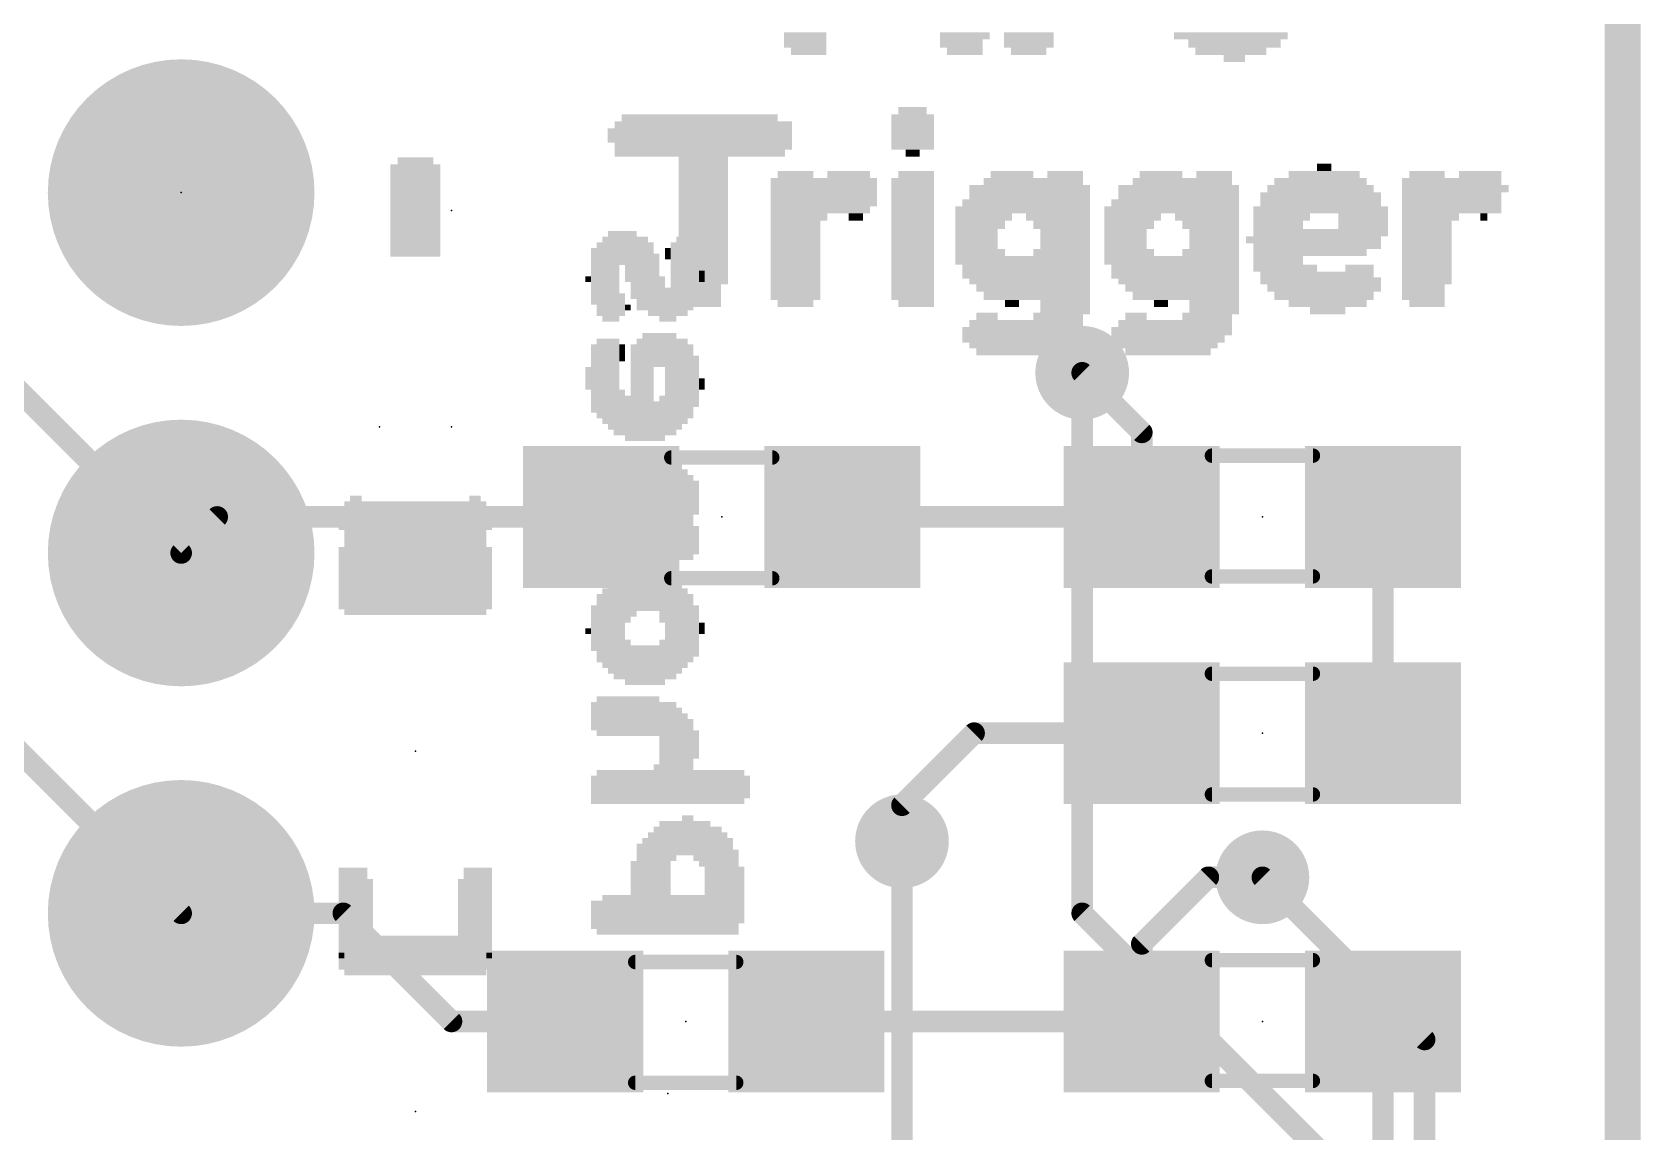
# Model space of a CAD drawing. Extents: x -41 to 66, y -18 to 51.
# Drawn here: x 14.19 to 25.53, y 35.29 to 43.04 of the extents above; entities that cross this region are included whole.
import ezdxf

# ---------------------------------------------------------------- set-up
doc = ezdxf.new("R2010")
doc.units = 0
for name, color, linetype in [('1', 12, 'CONTINUOUS'), ('16', 132, 'CONTINUOUS'), ('17', 110, 'CONTINUOUS'), ('18', 110, 'CONTINUOUS'), ('20', 31, 'CONTINUOUS'), ('21', 41, 'CONTINUOUS'), ('22', 40, 'CONTINUOUS'), ('23', 53, 'CONTINUOUS'), ('24', 53, 'CONTINUOUS'), ('51', 53, 'CONTINUOUS')]:
    doc.layers.add(name, color=color, linetype=linetype)

# ---------------------------------------------------------------- blocks, each defined once
blk = doc.blocks.new('RECT')
blk.add_solid([(-0.5, -0.5), (0.5, -0.5), (-0.5, 0.5), (0.5, 0.5)])
blk = doc.blocks.new('ROUNDP')
at = {"const_width": 0.5}
blk.add_lwpolyline([(0, -0.25, 1), (0, 0.25, 1), (0, -0.25)], format="xyb", dxfattribs=at)
blk = doc.blocks.new('ROUNDV')
at = {"const_width": 0.5}
blk.add_lwpolyline([(0, -0.25, 1), (0, 0.25, 1), (0, -0.25)], format="xyb", dxfattribs=at)

msp = doc.modelspace()

# ---------------------------------------------------------------- linework, layer by layer
at = {"layer": '1'}
for points, const_width in [([(25.4, 50.8), (25.4, 0)], 0.254), ([(11.99, 42.62), (15.24, 39.37)], 0.1524), ([(22.01, 40.22), (21.59, 40.64)], 0.1524), ([(22.01, 39.624), (22.01, 40.22)], 0.1524), ([(15.24, 39.37), (15.494, 39.624)], 0.1524), ([(18.2, 39.624), (15.494, 39.624)], 0.1524), ([(22.01, 39.624), (19.9, 39.624)], 0.1524), ([(23.71, 39.624), (23.71, 38.1)], 0.1524), ([(13.97, 38.1), (15.24, 36.83)], 0.1524), ([(20.828, 38.1), (20.32, 37.592)], 0.1524), ([(22.01, 38.1), (20.828, 38.1)], 0.1524), ([(20.32, 37.592), (20.32, 37.338)], 0.1524), ([(22.01, 36.615), (22.479, 37.084)], 0.1524), ([(22.479, 37.084), (22.86, 37.084)], 0.1524), ([(16.383, 36.83), (15.24, 36.83)], 0.1524), ([(17.145, 36.068), (16.383, 36.83)], 0.1524), ([(22.01, 36.068), (22.01, 36.615)], 0.1524), ([(17.946, 36.068), (17.145, 36.068)], 0.1524), ([(22.01, 36.068), (19.646, 36.068)], 0.1524), ([(23.71, 36.068), (23.71, 34.544)], 0.1524)]:
    msp.add_lwpolyline(points, dxfattribs=dict(at, const_width=const_width))
at = {"layer": '1', "const_width": 0.0762}
for points in [[(21.6169, 40.6669, 1), (21.5631, 40.6131)], [(22.0481, 40.22, 1), (21.9719, 40.22)], [(21.9831, 40.1931, 1), (22.0369, 40.2469)], [(15.494, 39.6621, 1), (15.494, 39.5859)], [(15.5209, 39.5971, 1), (15.4671, 39.6509)], [(18.2, 39.5859, 1), (18.2, 39.6621)], [(19.9, 39.6621, 1), (19.9, 39.5859)], [(22.01, 39.5859, 1), (22.01, 39.6621)], [(23.7481, 39.624, 1), (23.6719, 39.624)], [(21.9719, 39.624, 1), (22.0481, 39.624)], [(15.2131, 39.3969, 1), (15.2669, 39.3431)], [(15.2131, 39.3431, 1), (15.2669, 39.3969)], [(20.828, 38.1381, 1), (20.828, 38.0619)], [(20.8549, 38.0731, 1), (20.8011, 38.1269)], [(22.01, 38.0619, 1), (22.01, 38.1381)], [(23.6719, 38.1, 1), (23.7481, 38.1)], [(20.3581, 37.592, 1), (20.2819, 37.592)], [(20.2931, 37.6189, 1), (20.3469, 37.5651)], [(20.2819, 37.338, 1), (20.3581, 37.338)], [(22.479, 37.1221, 1), (22.479, 37.0459)], [(22.5059, 37.0571, 1), (22.4521, 37.1109)], [(22.86, 37.0459, 1), (22.86, 37.1221)], [(15.24, 36.8681, 1), (15.24, 36.7919)], [(15.2131, 36.8031, 1), (15.2669, 36.8569)], [(16.4099, 36.8569, 1), (16.3561, 36.8031)], [(16.383, 36.7919, 1), (16.383, 36.8681)], [(22.0481, 36.615, 1), (21.9719, 36.615)], [(21.9831, 36.6419, 1), (22.0369, 36.5881)], [(17.145, 36.1061, 1), (17.145, 36.0299)], [(17.1181, 36.0411, 1), (17.1719, 36.0949)], [(17.946, 36.0299, 1), (17.946, 36.1061)], [(19.646, 36.1061, 1), (19.646, 36.0299)], [(21.9719, 36.068, 1), (22.0481, 36.068)], [(22.01, 36.0299, 1), (22.01, 36.1061)], [(23.7481, 36.068, 1), (23.6719, 36.068)]]:
    msp.add_lwpolyline(points, format="xyb", dxfattribs=at)
at = {"layer": '16'}
for points, const_width in [([(25.4, 50.8), (25.4, 0)], 0.254), ([(21.59, 36.83), (21.59, 40.64)], 0.1524), ([(20.32, 34.29), (20.32, 37.338)], 0.1524), ([(24.003, 35.941), (22.86, 37.084)], 0.1524), ([(23.495, 34.925), (21.59, 36.83)], 0.1524), ([(24.003, 15.748), (24.003, 35.941)], 0.1524)]:
    msp.add_lwpolyline(points, dxfattribs=dict(at, const_width=const_width))
at = {"layer": '16', "const_width": 0.0762}
for points in [[(21.6281, 40.64, 1), (21.5519, 40.64)], [(20.3581, 37.338, 1), (20.2819, 37.338)], [(22.8869, 37.1109, 1), (22.8331, 37.0571)], [(21.5519, 36.83, 1), (21.6281, 36.83)], [(21.6169, 36.8569, 1), (21.5631, 36.8031)], [(24.0411, 35.941, 1), (23.9649, 35.941)], [(23.9761, 35.9141, 1), (24.0299, 35.9679)]]:
    msp.add_lwpolyline(points, format="xyb", dxfattribs=at)
at = {"layer": '20', "const_width": 0.2032}
msp.add_lwpolyline([(25.4, 50.8), (25.4, 0)], dxfattribs=at)
at = {"layer": '23'}
for p in [(15.24, 41.91), (17.145, 41.783), (16.637, 40.259), (19.05, 39.624), (22.86, 39.624), (22.86, 38.1), (16.891, 37.973), (18.796, 36.068), (22.86, 36.068), (16.891, 35.433)]:
    msp.add_point(p, dxfattribs=at)
at = {"layer": '24'}
for p in [(17.145, 40.259), (16.891, 37.973), (18.669, 35.56), (16.891, 35.433)]:
    msp.add_point(p, dxfattribs=at)
at = {"layer": '51', "const_width": 0.1016}
for points in [[(19.406, 40.043), (18.694, 40.043)], [(22.504, 40.056), (23.216, 40.056)], [(19.406, 39.192), (18.694, 39.192)], [(22.504, 39.205), (23.216, 39.205)], [(23.216, 38.519), (22.504, 38.519)], [(23.216, 37.668), (22.504, 37.668)], [(19.152, 36.487), (18.44, 36.487)], [(22.504, 36.5), (23.216, 36.5)], [(19.152, 35.636), (18.44, 35.636)], [(22.504, 35.649), (23.216, 35.649)]]:
    msp.add_lwpolyline(points, dxfattribs=at)
at = {"layer": '51', "const_width": 0.0508}
for points in [[(18.694, 40.0684, 1), (18.694, 40.0176)], [(19.406, 40.0176, 1), (19.406, 40.0684)], [(22.504, 40.0814, 1), (22.504, 40.0306)], [(23.216, 40.0306, 1), (23.216, 40.0814)], [(18.694, 39.2174, 1), (18.694, 39.1666)], [(19.406, 39.1666, 1), (19.406, 39.2174)], [(22.504, 39.2304, 1), (22.504, 39.1796)], [(23.216, 39.1796, 1), (23.216, 39.2304)], [(22.504, 38.5444, 1), (22.504, 38.4936)], [(23.216, 38.4936, 1), (23.216, 38.5444)], [(22.504, 37.6934, 1), (22.504, 37.6426)], [(23.216, 37.6426, 1), (23.216, 37.6934)], [(18.44, 36.5124, 1), (18.44, 36.4616)], [(19.152, 36.4616, 1), (19.152, 36.5124)], [(22.504, 36.5254, 1), (22.504, 36.4746)], [(23.216, 36.4746, 1), (23.216, 36.5254)], [(18.44, 35.6614, 1), (18.44, 35.6106)], [(19.152, 35.6106, 1), (19.152, 35.6614)], [(22.504, 35.6744, 1), (22.504, 35.6236)], [(23.216, 35.6236, 1), (23.216, 35.6744)]]:
    msp.add_lwpolyline(points, format="xyb", dxfattribs=at)

# ---------------------------------------------------------------- block references
at = {"layer": '1', "xscale": 1.1, "rotation": 180}
for p in [(18.2, 39.624), (19.9, 39.624), (22.01, 38.1), (23.71, 38.1), (17.946, 36.068), (19.646, 36.068)]:
    msp.add_blockref('RECT', p, dxfattribs=at)
at = {"layer": '1', "xscale": 1.1}
for p in [(22.01, 39.624), (23.71, 39.624), (22.01, 36.068), (23.71, 36.068)]:
    msp.add_blockref('RECT', p, dxfattribs=at)
at = {"layer": '17'}
for p, xscale, yscale in [((15.24, 41.91), 1.8796, 1.8796), ((15.24, 41.91), 1.8796, 1.8796), ((15.24, 41.91), 1.524, 1.524), ((15.24, 41.91), 1.524, 1.524), ((15.24, 39.37), 1.8796, 1.8796), ((15.24, 39.37), 1.8796, 1.8796), ((15.24, 39.37), 1.524, 1.524), ((15.24, 39.37), 1.524, 1.524), ((15.24, 36.83), 1.8796, 1.8796), ((15.24, 36.83), 1.8796, 1.8796), ((15.24, 36.83), 1.524, 1.524), ((15.24, 36.83), 1.524, 1.524)]:
    msp.add_blockref('ROUNDP', p, dxfattribs=dict(at, xscale=xscale, yscale=yscale))
at = {"layer": '18', "xscale": 0.6604, "yscale": 0.6604}
for p in [(21.59, 40.64), (21.59, 40.64), (20.32, 37.338), (20.32, 37.338), (22.86, 37.084), (22.86, 37.084)]:
    msp.add_blockref('ROUNDV', p, dxfattribs=at)
at = {"layer": '21'}
for p, xscale, yscale in [((19.638, 43.016), 0.3, 0.05), ((19.638, 42.961), 0.3, 0.06), ((20.763, 43.016), 0.35, 0.05), ((20.738, 42.961), 0.3, 0.06), ((21.213, 43.016), 0.35, 0.05), ((21.213, 42.961), 0.35, 0.06), ((22.638, 43.016), 0.8, 0.05), ((22.663, 42.961), 0.65, 0.06), ((19.663, 42.906), 0.25, 0.05), ((20.763, 42.906), 0.25, 0.05), ((21.213, 42.906), 0.25, 0.05), ((22.638, 42.906), 0.5, 0.05), ((22.663, 42.856), 0.15, 0.05), ((18.92, 42.388), 1.25, 0.05), ((18.895, 42.438), 1.1, 0.05), ((20.395, 42.438), 0.3, 0.05), ((20.395, 42.388), 0.3, 0.05), ((20.395, 42.488), 0.2, 0.05), ((18.895, 42.338), 1.3, 0.05), ((18.895, 42.288), 1.3, 0.05), ((20.395, 42.338), 0.3, 0.05), ((20.395, 42.288), 0.3, 0.05), ((18.92, 42.238), 1.25, 0.05), ((18.895, 42.188), 1.2, 0.05), ((20.395, 42.238), 0.3, 0.05), ((20.395, 42.188), 0.1, 0.05), ((18.92, 42.138), 0.35, 0.05), ((18.92, 42.088), 0.35, 0.05), ((18.92, 42.038), 0.35, 0.05), ((19.57, 42.038), 0.25, 0.05), ((19.945, 42.038), 0.3, 0.05), ((20.42, 42.038), 0.25, 0.05), ((21.095, 42.038), 0.3, 0.05), ((21.47, 42.038), 0.25, 0.05), ((22.145, 42.038), 0.3, 0.05), ((22.52, 42.038), 0.25, 0.05), ((23.295, 42.038), 0.5, 0.05), ((23.295, 42.088), 0.1, 0.05), ((24.02, 42.038), 0.25, 0.05), ((24.395, 42.038), 0.3, 0.05), ((18.92, 41.988), 0.35, 0.05), ((18.92, 41.938), 0.35, 0.05), ((19.77, 41.988), 0.75, 0.05), ((19.77, 41.938), 0.75, 0.05), ((20.395, 41.988), 0.3, 0.05), ((20.395, 41.938), 0.3, 0.05), ((21.22, 41.938), 0.85, 0.05), ((21.245, 41.988), 0.7, 0.05), ((22.27, 41.938), 0.85, 0.05), ((22.295, 41.988), 0.7, 0.05), ((23.27, 41.938), 0.75, 0.05), ((23.27, 41.988), 0.65, 0.05), ((24.195, 41.988), 0.7, 0.05), ((24.22, 41.938), 0.75, 0.05), ((18.92, 41.888), 0.35, 0.05), ((18.92, 41.838), 0.35, 0.05), ((19.77, 41.888), 0.75, 0.05), ((19.77, 41.838), 0.75, 0.05), ((20.395, 41.888), 0.3, 0.05), ((20.395, 41.838), 0.3, 0.05), ((21.195, 41.838), 0.9, 0.05), ((21.22, 41.888), 0.85, 0.05), ((22.245, 41.838), 0.9, 0.05), ((22.27, 41.888), 0.85, 0.05), ((23.27, 41.888), 0.85, 0.05), ((23.27, 41.838), 0.85, 0.05), ((24.195, 41.888), 0.7, 0.05), ((24.195, 41.838), 0.7, 0.05), ((18.92, 41.788), 0.35, 0.05), ((18.92, 41.738), 0.35, 0.05), ((19.745, 41.788), 0.7, 0.05), ((19.595, 41.738), 0.4, 0.05), ((19.995, 41.738), 0.1, 0.05), ((20.395, 41.788), 0.3, 0.05), ((20.395, 41.738), 0.3, 0.05), ((21.17, 41.788), 0.95, 0.05), ((20.895, 41.738), 0.4, 0.05), ((21.42, 41.738), 0.45, 0.05), ((22.22, 41.788), 0.95, 0.05), ((21.945, 41.738), 0.4, 0.05), ((22.47, 41.738), 0.45, 0.05), ((23.27, 41.788), 0.95, 0.05), ((22.995, 41.738), 0.4, 0.05), ((23.57, 41.738), 0.35, 0.05), ((24.195, 41.788), 0.7, 0.05), ((24.045, 41.738), 0.4, 0.05), ((24.42, 41.738), 0.05, 0.05), ((18.92, 41.683), 0.35, 0.06), ((18.92, 41.628), 0.35, 0.05), ((19.57, 41.683), 0.35, 0.06), ((19.57, 41.628), 0.35, 0.05), ((20.395, 41.683), 0.3, 0.06), ((20.395, 41.628), 0.3, 0.05), ((20.87, 41.683), 0.35, 0.06), ((20.845, 41.628), 0.3, 0.05), ((21.445, 41.683), 0.4, 0.06), ((21.47, 41.628), 0.35, 0.05), ((21.92, 41.683), 0.35, 0.06), ((21.895, 41.628), 0.3, 0.05), ((22.495, 41.683), 0.4, 0.06), ((22.52, 41.628), 0.35, 0.05), ((22.97, 41.683), 0.35, 0.06), ((23.27, 41.628), 0.95, 0.05), ((23.57, 41.683), 0.35, 0.06), ((24.02, 41.683), 0.35, 0.06), ((24.02, 41.628), 0.35, 0.05), ((18.92, 41.578), 0.35, 0.05), ((18.92, 41.538), 0.35, 0.05), ((18.92, 41.488), 0.35, 0.05), ((19.57, 41.578), 0.35, 0.05), ((19.57, 41.538), 0.35, 0.05), ((19.57, 41.488), 0.35, 0.05), ((20.395, 41.578), 0.3, 0.05), ((20.395, 41.538), 0.3, 0.05), ((20.395, 41.488), 0.3, 0.05), ((20.845, 41.578), 0.3, 0.05), ((20.845, 41.538), 0.3, 0.05), ((20.87, 41.488), 0.35, 0.05), ((21.445, 41.488), 0.4, 0.05), ((21.47, 41.578), 0.35, 0.05), ((21.47, 41.538), 0.35, 0.05), ((21.895, 41.578), 0.3, 0.05), ((21.895, 41.538), 0.3, 0.05), ((21.92, 41.488), 0.35, 0.05), ((22.495, 41.488), 0.4, 0.05), ((22.52, 41.578), 0.35, 0.05), ((22.52, 41.538), 0.35, 0.05), ((23.22, 41.578), 0.95, 0.05), ((23.245, 41.538), 0.9, 0.05), ((23.195, 41.488), 0.8, 0.05), ((24.02, 41.578), 0.35, 0.05), ((24.02, 41.538), 0.35, 0.05), ((24.02, 41.488), 0.35, 0.05), ((18.92, 41.433), 0.35, 0.06), ((18.92, 41.378), 0.35, 0.05), ((19.57, 41.433), 0.35, 0.06), ((19.57, 41.378), 0.35, 0.05), ((20.395, 41.433), 0.3, 0.06), ((20.395, 41.378), 0.3, 0.05), ((21.17, 41.433), 0.95, 0.06), ((21.195, 41.378), 0.9, 0.05), ((22.22, 41.433), 0.95, 0.06), ((22.245, 41.378), 0.9, 0.05), ((22.97, 41.433), 0.35, 0.06), ((23.02, 41.378), 0.45, 0.05), ((23.545, 41.378), 0.2, 0.05), ((24.02, 41.433), 0.35, 0.06), ((24.02, 41.378), 0.35, 0.05), ((18.92, 41.328), 0.35, 0.05), ((18.92, 41.288), 0.35, 0.05), ((19.57, 41.328), 0.35, 0.05), ((19.57, 41.288), 0.35, 0.05), ((20.395, 41.328), 0.3, 0.05), ((20.395, 41.288), 0.3, 0.05), ((21.195, 41.328), 0.9, 0.05), ((21.22, 41.288), 0.85, 0.05), ((22.245, 41.328), 0.9, 0.05), ((22.27, 41.288), 0.85, 0.05), ((23.245, 41.328), 0.8, 0.05), ((23.27, 41.288), 0.85, 0.05), ((24.02, 41.328), 0.35, 0.05), ((24.02, 41.288), 0.35, 0.05), ((18.895, 41.238), 0.3, 0.05), ((18.895, 41.183), 0.3, 0.06), ((19.57, 41.238), 0.35, 0.05), ((19.57, 41.183), 0.35, 0.06), ((20.395, 41.238), 0.3, 0.05), ((20.395, 41.183), 0.3, 0.06), ((21.245, 41.238), 0.8, 0.05), ((21.27, 41.183), 0.75, 0.06), ((22.295, 41.238), 0.8, 0.05), ((22.32, 41.183), 0.75, 0.06), ((23.295, 41.238), 0.8, 0.05), ((23.295, 41.183), 0.7, 0.06), ((23.995, 41.238), 0.3, 0.05), ((23.995, 41.183), 0.3, 0.06), ((18.92, 41.128), 0.25, 0.05), ((19.57, 41.128), 0.25, 0.05), ((20.42, 41.128), 0.25, 0.05), ((20.92, 41.038), 0.15, 0.05), ((21.095, 41.128), 0.1, 0.05), ((21.42, 41.038), 0.35, 0.05), ((21.47, 41.128), 0.35, 0.05), ((21.47, 41.078), 0.35, 0.05), ((21.97, 41.038), 0.15, 0.05), ((22.145, 41.128), 0.1, 0.05), ((22.47, 41.038), 0.35, 0.05), ((22.52, 41.128), 0.35, 0.05), ((22.52, 41.078), 0.35, 0.05), ((23.32, 41.128), 0.55, 0.05), ((23.32, 41.078), 0.25, 0.05), ((24.02, 41.128), 0.25, 0.05), ((21.17, 40.933), 0.85, 0.06), ((21.195, 40.988), 0.8, 0.05), ((22.22, 40.933), 0.85, 0.06), ((22.245, 40.988), 0.8, 0.05), ((21.145, 40.878), 0.8, 0.05), ((21.145, 40.833), 0.7, 0.04), ((22.195, 40.878), 0.8, 0.05), ((22.195, 40.833), 0.7, 0.04), ((21.145, 40.788), 0.6, 0.05), ((22.195, 40.788), 0.6, 0.05)]:
    msp.add_blockref('RECT', p, dxfattribs=dict(at, xscale=xscale, yscale=yscale))
at = {"layer": '21', "rotation": 90}
for p, xscale, yscale in [((16.792, 41.809), 0.6, 0.05), ((16.842, 41.784), 0.65, 0.05), ((16.882, 41.809), 0.7, 0.05), ((16.932, 41.809), 0.7, 0.05), ((16.987, 41.809), 0.7, 0.06), ((17.042, 41.784), 0.65, 0.05), ((16.531, 39.313), 0.76, 0.04), ((16.571, 39.313), 0.76, 0.04), ((16.611, 39.333), 0.8, 0.04), ((16.651, 39.573), 0.32, 0.04), ((16.691, 39.593), 0.28, 0.04), ((16.731, 39.613), 0.24, 0.04), ((16.771, 39.613), 0.24, 0.04), ((16.811, 39.593), 0.28, 0.04), ((16.851, 39.593), 0.28, 0.04), ((16.891, 39.333), 0.8, 0.04), ((16.931, 39.313), 0.76, 0.04), ((16.971, 39.313), 0.76, 0.04), ((17.131, 39.313), 0.76, 0.04), ((17.171, 39.553), 0.28, 0.04), ((17.211, 39.573), 0.32, 0.04), ((17.251, 39.593), 0.28, 0.04), ((17.291, 39.613), 0.32, 0.04), ((17.331, 39.633), 0.28, 0.04), ((17.371, 39.613), 0.24, 0.04), ((17.411, 39.613), 0.16, 0.04), ((16.451, 39.273), 0.68, 0.04), ((16.491, 39.293), 0.72, 0.04), ((17.011, 39.293), 0.72, 0.04), ((17.051, 39.293), 0.72, 0.04), ((17.091, 39.293), 0.72, 0.04), ((16.411, 39.233), 0.6, 0.04), ((16.371, 39.213), 0.4, 0.04), ((16.651, 39.053), 0.24, 0.04), ((16.691, 39.053), 0.24, 0.04), ((16.731, 39.053), 0.24, 0.04), ((16.771, 39.053), 0.24, 0.04), ((16.811, 39.053), 0.24, 0.04), ((16.851, 39.053), 0.24, 0.04), ((17.171, 39.053), 0.24, 0.04), ((17.211, 39.053), 0.24, 0.04), ((17.251, 39.053), 0.24, 0.04), ((17.291, 39.053), 0.24, 0.04), ((17.331, 39.053), 0.24, 0.04), ((17.371, 39.053), 0.24, 0.04), ((17.411, 39.053), 0.16, 0.04), ((17.211, 36.733), 0.68, 0.04), ((17.251, 36.773), 0.76, 0.04), ((17.291, 36.773), 0.76, 0.04), ((17.331, 36.773), 0.76, 0.04), ((17.371, 36.773), 0.76, 0.04), ((17.411, 36.793), 0.72, 0.04), ((16.411, 36.553), 0.24, 0.04), ((16.451, 36.533), 0.28, 0.04), ((16.491, 36.533), 0.28, 0.04), ((16.531, 36.533), 0.28, 0.04), ((16.571, 36.533), 0.28, 0.04), ((16.611, 36.533), 0.28, 0.04), ((16.651, 36.533), 0.28, 0.04), ((16.691, 36.533), 0.28, 0.04), ((16.731, 36.533), 0.28, 0.04), ((16.771, 36.533), 0.28, 0.04), ((16.811, 36.533), 0.28, 0.04), ((16.851, 36.533), 0.28, 0.04), ((16.891, 36.533), 0.28, 0.04), ((16.931, 36.533), 0.28, 0.04), ((16.971, 36.533), 0.28, 0.04), ((17.011, 36.533), 0.28, 0.04), ((17.051, 36.533), 0.28, 0.04), ((17.091, 36.533), 0.28, 0.04), ((17.131, 36.533), 0.28, 0.04), ((17.171, 36.533), 0.28, 0.04), ((16.371, 36.533), 0.04, 0.04)]:
    msp.add_blockref('RECT', p, dxfattribs=dict(at, xscale=xscale, yscale=yscale))
at = {"layer": '22', "rotation": 90}
for p, xscale, yscale in [((16.74, 41.784), 0.65, 0.05), ((16.795, 41.809), 0.7, 0.06), ((16.85, 41.809), 0.7, 0.05), ((16.9, 41.809), 0.7, 0.05), ((16.94, 41.784), 0.65, 0.05), ((16.99, 41.809), 0.6, 0.05), ((18.269, 41.32), 0.64, 0.04), ((18.309, 41.32), 0.64, 0.04), ((18.349, 41.52), 0.24, 0.04), ((18.389, 41.46), 0.36, 0.04), ((18.429, 41.4), 0.48, 0.04), ((18.149, 41.32), 0.4, 0.04), ((18.189, 41.3), 0.52, 0.04), ((18.229, 41.3), 0.6, 0.04), ((18.469, 41.34), 0.52, 0.04), ((18.509, 41.34), 0.52, 0.04), ((18.549, 41.3), 0.52, 0.04), ((18.669, 41.48), 0.08, 0.04), ((18.709, 41.28), 0.56, 0.04), ((18.749, 41.32), 0.56, 0.04), ((18.789, 41.32), 0.56, 0.04), ((18.829, 41.34), 0.52, 0.04), ((18.869, 41.32), 0.4, 0.04), ((18.589, 41.26), 0.44, 0.04), ((18.109, 41.3), 0.04, 0.04), ((18.629, 41.16), 0.32, 0.04), ((18.909, 41.32), 0.08, 0.04), ((18.349, 41.12), 0.16, 0.04), ((18.669, 41.12), 0.24, 0.04), ((18.389, 41.1), 0.04, 0.04), ((18.149, 40.6), 0.48, 0.04), ((18.189, 40.6), 0.56, 0.04), ((18.229, 40.58), 0.6, 0.04), ((18.269, 40.56), 0.64, 0.04), ((18.309, 40.54), 0.68, 0.04), ((18.349, 40.78), 0.12, 0.04), ((18.429, 40.5), 0.68, 0.04), ((18.469, 40.52), 0.72, 0.04), ((18.509, 40.54), 0.76, 0.04), ((18.549, 40.54), 0.76, 0.04), ((18.589, 40.8), 0.24, 0.04), ((18.629, 40.8), 0.24, 0.04), ((18.669, 40.56), 0.72, 0.04), ((18.709, 40.56), 0.72, 0.04), ((18.749, 40.56), 0.64, 0.04), ((18.789, 40.58), 0.6, 0.04), ((18.829, 40.58), 0.52, 0.04), ((18.869, 40.58), 0.36, 0.04), ((18.109, 40.6), 0.16, 0.04), ((18.909, 40.56), 0.08, 0.04), ((18.349, 40.36), 0.32, 0.04), ((18.389, 40.32), 0.32, 0.04), ((18.629, 40.32), 0.32, 0.04), ((18.589, 40.3), 0.28, 0.04), ((18.149, 39.94), 0.2, 0.04), ((18.189, 39.96), 0.24, 0.04), ((18.229, 39.94), 0.28, 0.04), ((18.269, 39.94), 0.28, 0.04), ((18.309, 39.94), 0.28, 0.04), ((18.349, 39.94), 0.28, 0.04), ((18.389, 39.94), 0.28, 0.04), ((18.429, 39.94), 0.28, 0.04), ((18.469, 39.94), 0.28, 0.04), ((18.509, 39.94), 0.28, 0.04), ((18.549, 39.94), 0.28, 0.04), ((18.589, 39.94), 0.28, 0.04), ((18.629, 39.7), 0.76, 0.04), ((18.669, 39.68), 0.72, 0.04), ((18.709, 39.68), 0.72, 0.04), ((18.749, 39.66), 0.68, 0.04), ((18.789, 39.64), 0.64, 0.04), ((18.829, 39.62), 0.6, 0.04), ((18.869, 39.76), 0.24, 0.04), ((16.371, 39.613), 0.16, 0.04), ((16.411, 39.613), 0.24, 0.04), ((16.451, 39.633), 0.28, 0.04), ((16.491, 39.613), 0.32, 0.04), ((16.531, 39.593), 0.28, 0.04), ((16.571, 39.573), 0.32, 0.04), ((16.611, 39.553), 0.28, 0.04), ((16.651, 39.313), 0.76, 0.04), ((16.811, 39.313), 0.76, 0.04), ((16.851, 39.313), 0.76, 0.04), ((16.891, 39.333), 0.8, 0.04), ((16.931, 39.593), 0.28, 0.04), ((16.971, 39.593), 0.28, 0.04), ((17.011, 39.613), 0.24, 0.04), ((17.051, 39.613), 0.24, 0.04), ((17.091, 39.593), 0.28, 0.04), ((17.131, 39.573), 0.32, 0.04), ((17.171, 39.333), 0.8, 0.04), ((17.211, 39.313), 0.76, 0.04), ((17.251, 39.313), 0.76, 0.04), ((16.691, 39.293), 0.72, 0.04), ((16.731, 39.293), 0.72, 0.04), ((16.771, 39.293), 0.72, 0.04), ((17.291, 39.293), 0.72, 0.04), ((17.331, 39.273), 0.68, 0.04), ((18.549, 39.46), 0.28, 0.04), ((18.589, 39.46), 0.28, 0.04), ((17.371, 39.233), 0.6, 0.04), ((18.149, 39.46), 0.2, 0.04), ((18.189, 39.44), 0.24, 0.04), ((18.229, 39.44), 0.24, 0.04), ((18.269, 39.44), 0.24, 0.04), ((18.309, 39.44), 0.24, 0.04), ((18.349, 39.44), 0.24, 0.04), ((18.389, 39.44), 0.24, 0.04), ((18.429, 39.44), 0.24, 0.04), ((18.469, 39.44), 0.24, 0.04), ((18.509, 39.44), 0.24, 0.04), ((18.869, 39.46), 0.2, 0.04), ((17.411, 39.213), 0.4, 0.04), ((18.429, 39.08), 0.32, 0.04), ((18.469, 39.1), 0.28, 0.04), ((18.509, 39.1), 0.28, 0.04), ((18.549, 39.1), 0.28, 0.04), ((18.589, 39.1), 0.28, 0.04), ((16.371, 39.053), 0.16, 0.04), ((16.411, 39.053), 0.24, 0.04), ((16.451, 39.053), 0.24, 0.04), ((16.491, 39.053), 0.24, 0.04), ((16.531, 39.053), 0.24, 0.04), ((16.571, 39.053), 0.24, 0.04), ((16.611, 39.053), 0.24, 0.04), ((16.931, 39.053), 0.24, 0.04), ((16.971, 39.053), 0.24, 0.04), ((17.011, 39.053), 0.24, 0.04), ((17.051, 39.053), 0.24, 0.04), ((17.091, 39.053), 0.24, 0.04), ((17.131, 39.053), 0.24, 0.04), ((18.229, 38.84), 0.56, 0.04), ((18.269, 38.84), 0.64, 0.04), ((18.309, 38.84), 0.72, 0.04), ((18.349, 38.84), 0.72, 0.04), ((18.389, 39.04), 0.32, 0.04), ((18.629, 39.04), 0.32, 0.04), ((18.669, 38.84), 0.72, 0.04), ((18.709, 38.84), 0.72, 0.04), ((18.749, 38.84), 0.64, 0.04), ((18.789, 38.84), 0.56, 0.04), ((18.149, 38.84), 0.32, 0.04), ((18.189, 38.84), 0.48, 0.04), ((18.829, 38.84), 0.48, 0.04), ((18.869, 38.82), 0.36, 0.04), ((18.109, 38.82), 0.04, 0.04), ((18.909, 38.84), 0.08, 0.04), ((18.389, 38.6), 0.32, 0.04), ((18.429, 38.58), 0.28, 0.04), ((18.469, 38.58), 0.28, 0.04), ((18.509, 38.58), 0.28, 0.04), ((18.549, 38.58), 0.28, 0.04), ((18.589, 38.58), 0.28, 0.04), ((18.629, 38.6), 0.32, 0.04), ((18.149, 38.22), 0.2, 0.04), ((18.189, 38.22), 0.28, 0.04), ((18.229, 38.22), 0.28, 0.04), ((18.269, 38.22), 0.28, 0.04), ((18.309, 38.22), 0.28, 0.04), ((18.349, 38.22), 0.28, 0.04), ((18.389, 38.22), 0.28, 0.04), ((18.429, 38.22), 0.28, 0.04), ((18.469, 38.22), 0.28, 0.04), ((18.509, 38.22), 0.28, 0.04), ((18.549, 38.22), 0.28, 0.04), ((18.589, 38.22), 0.28, 0.04), ((18.629, 37.96), 0.72, 0.04), ((18.669, 37.96), 0.72, 0.04), ((18.709, 37.96), 0.72, 0.04), ((18.749, 37.94), 0.68, 0.04), ((18.789, 37.92), 0.64, 0.04), ((18.829, 37.9), 0.6, 0.04), ((18.869, 38.02), 0.2, 0.04), ((18.589, 37.74), 0.28, 0.04), ((18.149, 37.7), 0.2, 0.04), ((18.189, 37.72), 0.24, 0.04), ((18.229, 37.72), 0.24, 0.04), ((18.269, 37.72), 0.24, 0.04), ((18.309, 37.72), 0.24, 0.04), ((18.349, 37.72), 0.24, 0.04), ((18.389, 37.72), 0.24, 0.04), ((18.429, 37.72), 0.24, 0.04), ((18.469, 37.72), 0.24, 0.04), ((18.509, 37.72), 0.24, 0.04), ((18.549, 37.72), 0.24, 0.04), ((18.869, 37.72), 0.24, 0.04), ((18.909, 37.72), 0.24, 0.04), ((18.949, 37.72), 0.24, 0.04), ((18.989, 37.72), 0.24, 0.04), ((19.029, 37.72), 0.24, 0.04), ((19.069, 37.72), 0.24, 0.04), ((19.109, 37.72), 0.24, 0.04), ((19.149, 37.72), 0.24, 0.04), ((19.189, 37.72), 0.24, 0.04), ((19.229, 37.72), 0.16, 0.04), ((18.589, 37.06), 0.76, 0.04), ((18.629, 37.08), 0.8, 0.04), ((18.669, 37.08), 0.8, 0.04), ((18.709, 37.34), 0.28, 0.04), ((18.749, 37.36), 0.24, 0.04), ((18.789, 37.38), 0.28, 0.04), ((18.829, 37.38), 0.28, 0.04), ((18.869, 37.34), 0.28, 0.04), ((18.909, 37.32), 0.32, 0.04), ((18.949, 37.08), 0.8, 0.04), ((18.989, 37.06), 0.76, 0.04), ((19.029, 37.06), 0.76, 0.04), ((18.469, 37), 0.64, 0.04), ((18.509, 37.02), 0.68, 0.04), ((18.549, 37.04), 0.72, 0.04), ((19.069, 37.04), 0.72, 0.04), ((19.109, 37.02), 0.68, 0.04), ((18.429, 36.94), 0.52, 0.04), ((19.149, 36.98), 0.6, 0.04), ((16.371, 36.793), 0.72, 0.04), ((16.411, 36.773), 0.76, 0.04), ((16.451, 36.773), 0.76, 0.04), ((16.491, 36.773), 0.76, 0.04), ((16.531, 36.773), 0.76, 0.04), ((16.571, 36.733), 0.68, 0.04), ((19.189, 36.96), 0.4, 0.04), ((18.229, 36.82), 0.28, 0.04), ((18.269, 36.82), 0.28, 0.04), ((18.309, 36.82), 0.28, 0.04), ((18.349, 36.82), 0.28, 0.04), ((18.389, 36.82), 0.28, 0.04), ((18.709, 36.82), 0.28, 0.04), ((18.749, 36.82), 0.28, 0.04), ((18.789, 36.82), 0.28, 0.04), ((18.829, 36.82), 0.28, 0.04), ((18.869, 36.82), 0.28, 0.04), ((18.909, 36.82), 0.28, 0.04), ((18.149, 36.82), 0.2, 0.04), ((18.189, 36.8), 0.24, 0.04), ((16.611, 36.533), 0.28, 0.04), ((16.651, 36.533), 0.28, 0.04), ((16.691, 36.533), 0.28, 0.04), ((16.731, 36.533), 0.28, 0.04), ((16.771, 36.533), 0.28, 0.04), ((16.811, 36.533), 0.28, 0.04), ((16.851, 36.533), 0.28, 0.04), ((16.891, 36.533), 0.28, 0.04), ((16.931, 36.533), 0.28, 0.04), ((16.971, 36.533), 0.28, 0.04), ((17.011, 36.533), 0.28, 0.04), ((17.051, 36.533), 0.28, 0.04), ((17.091, 36.533), 0.28, 0.04), ((17.131, 36.533), 0.28, 0.04), ((17.171, 36.533), 0.28, 0.04), ((17.211, 36.533), 0.28, 0.04), ((17.251, 36.533), 0.28, 0.04), ((17.291, 36.533), 0.28, 0.04), ((17.331, 36.533), 0.28, 0.04), ((17.371, 36.553), 0.24, 0.04), ((17.411, 36.533), 0.04, 0.04)]:
    msp.add_blockref('RECT', p, dxfattribs=dict(at, xscale=xscale, yscale=yscale))
at = {"layer": '51'}
for p, xscale, yscale, rotation in [((15.24, 41.91), 0.508, 0.508, 270), ((18.4698, 39.6189), 0.5001, 0.95, 180), ((19.6381, 39.6189), 0.5001, 0.95, 180), ((15.24, 39.37), 0.508, 0.508, 270), ((22.2797, 38.0949), 0.5001, 0.95, 180), ((23.4482, 38.0949), 0.5001, 0.95, 180), ((15.24, 36.83), 0.508, 0.508, 270), ((18.2157, 36.0629), 0.5001, 0.95, 180), ((19.3842, 36.0629), 0.5001, 0.95, 180)]:
    msp.add_blockref('RECT', p, dxfattribs=dict(at, xscale=xscale, yscale=yscale, rotation=rotation))
at = {"layer": '51', "xscale": 0.5001, "yscale": 0.95}
for p in [(22.2719, 39.6291), (23.4403, 39.6291), (22.2719, 36.0731), (23.4403, 36.0731)]:
    msp.add_blockref('RECT', p, dxfattribs=at)

doc.saveas('drawing.dxf')
